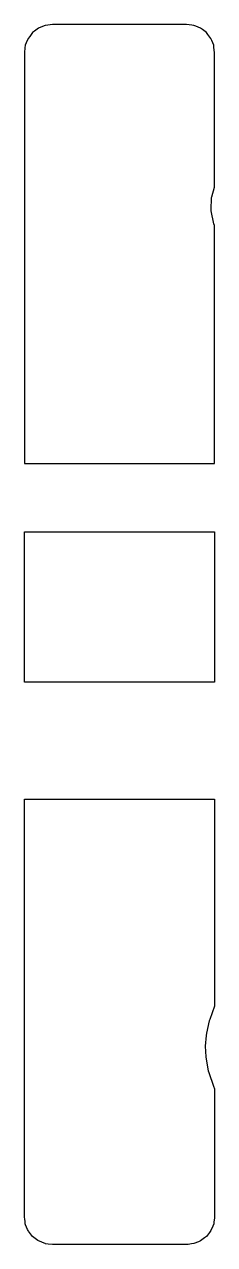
# Model space of a CAD drawing. Header units: metres. Extents: x 2.4 to 16, y -16 to 71.
import ezdxf

# ---------------------------------------------------------------- set-up
doc = ezdxf.new("R2010")
doc.units = ezdxf.units.M

msp = doc.modelspace()

# ---------------------------------------------------------------- linework, layer by layer
for p, q in [((3.133, 70.527), (2.986, 70.414)), ((3.4, 70.732), (3.133, 70.527)), ((3.572, 70.803), (3.4, 70.732)), ((3.882, 70.932), (3.572, 70.803)), ((4.067, 70.956), (3.882, 70.932)), ((4.4, 71), (4.067, 70.956)), ((7.169, 71), (4.4, 71)), ((13.678, 71), (7.169, 71)), ((14, 71), (13.678, 71)), ((14.36, 70.953), (14, 71)), ((14.518, 70.932), (14.36, 70.953)), ((14.665, 70.871), (14.518, 70.932)), ((15, 70.732), (14.665, 70.871)), ((15.126, 70.635), (15, 70.732)), ((15.414, 70.414), (15.126, 70.635)), ((2.539, 69.689), (2.468, 69.518)), ((2.668, 70), (2.539, 69.689)), ((2.781, 70.147), (2.668, 70)), ((2.986, 70.414), (2.781, 70.147)), ((15.511, 70.288), (15.414, 70.414)), ((15.732, 70), (15.511, 70.288)), ((15.793, 69.853), (15.732, 70)), ((15.932, 69.518), (15.793, 69.853)), ((2.444, 69.333), (2.4, 69)), ((2.4, 69), (2.4, 62.322)), ((2.468, 69.518), (2.444, 69.333)), ((15.953, 69.36), (15.932, 69.518)), ((16, 69), (15.953, 69.36)), ((16, 62.109), (16, 69)), ((2.4, 62.322), (2.4, 61.754)), ((16, 60.96), (16, 62.109)), ((2.4, 61.754), (2.4, 61.115)), ((2.4, 61.115), (2.4, 60.464)), ((16, 59.73), (16, 60.96)), ((2.4, 60.464), (2.4, 56.79)), ((15.791, 58.713), (16, 59.396)), ((16, 59.396), (16, 59.73)), ((15.742, 57.762), (15.784, 58.666)), ((15.784, 58.666), (15.791, 58.713)), ((15.751, 57.707), (15.742, 57.762)), ((15.949, 56.779), (15.751, 57.707)), ((2.4, 56.79), (2.4, 56.356)), ((16, 56.67), (15.949, 56.779)), ((16, 55.204), (16, 56.67)), ((2.4, 56.356), (2.4, 55.821)), ((2.4, 55.821), (2.4, 55.253)), ((2.4, 55.253), (2.4, 54.718)), ((16, 53.616), (16, 55.204)), ((16, 55.204), (16, 55.204)), ((2.4, 54.718), (2.4, 54.268)), ((2.4, 54.268), (2.4, 49.973)), ((16, 45.367), (16, 53.616)), ((2.4, 49.973), (2.4, 48.202)), ((2.4, 48.202), (2.4, 45.367)), ((2.4, 45.367), (2.4, 43.478)), ((16, 43.478), (16, 45.367)), ((2.4, 43.478), (2.4, 41.379)), ((16, 39.699), (16, 43.478)), ((2.4, 41.379), (2.4, 39.699)), ((2.4, 39.699), (10.066, 39.699)), ((10.066, 39.699), (16, 39.699)), ((2.4, 32.756), (2.4, 34.818)), ((2.4, 34.818), (8.334, 34.818)), ((8.334, 34.818), (16, 34.818)), ((16, 34.818), (16, 31.039)), ((2.4, 31.039), (2.4, 32.756)), ((2.4, 28.393), (2.4, 31.039)), ((16, 31.039), (16, 24.425)), ((2.4, 24.425), (2.4, 28.393)), ((2.4, 24.25), (2.4, 24.425)), ((16, 24.425), (16, 24.111)), ((16, 24.425), (16, 24.425)), ((2.4, 24.111), (2.4, 24.25)), ((15.506, 24.111), (2.4, 24.111)), ((16, 24.111), (15.506, 24.111)), ((2.4, 15.593), (2.4, 15.765)), ((2.4, 15.765), (2.894, 15.765)), ((2.894, 15.765), (16, 15.765)), ((16, 15.765), (16, 15.45)), ((2.4, 15.45), (2.4, 15.593)), ((2.4, 11.419), (2.4, 15.45)), ((16, 15.45), (16, 11.419)), ((2.4, 9.404), (2.4, 11.419)), ((16, 11.419), (16, 4.512)), ((2.4, 7.018), (2.4, 9.404)), ((2.4, 4.733), (2.4, 7.018)), ((2.4, 2.867), (2.4, 4.733)), ((16, 4.512), (16, 4.488)), ((16, 4.488), (16, 4.476)), ((16, 4.476), (16, 1.375)), ((2.4, 2.255), (2.4, 2.867)), ((2.4, 1.649), (2.4, 2.255)), ((2.4, -0.732), (2.4, 1.649)), ((16, 1), (15.648, 0.055)), ((16, 1.375), (16, 1.177)), ((16, 1.177), (16, 1)), ((15.648, 0.055), (15.615, -0.057)), ((2.4, -1.327), (2.4, -0.732)), ((15.615, -0.057), (15.41, -0.924)), ((2.4, -1.876), (2.4, -1.327)), ((15.393, -1.095), (15.323, -1.858)), ((15.41, -0.924), (15.393, -1.095)), ((2.4, -2.329), (2.4, -1.876)), ((2.4, -4.106), (2.4, -2.329)), ((15.323, -1.858), (15.364, -2.604)), ((15.364, -2.604), (15.382, -2.781)), ((15.382, -2.781), (15.547, -3.601)), ((2.4, -4.699), (2.4, -4.106)), ((15.547, -3.601), (15.585, -3.727)), ((15.585, -3.727), (15.919, -4.715)), ((2.4, -4.75), (2.4, -4.699)), ((2.4, -13.967), (2.4, -4.75)), ((15.919, -4.715), (16, -4.891)), ((16, -4.891), (16, -5.917)), ((16, -5.917), (16, -5.922)), ((16, -5.922), (16, -6.987)), ((16, -6.987), (16, -7.862)), ((16, -7.862), (16, -14)), ((16, -7.862), (16, -7.862)), ((2.4, -14), (2.4, -13.967)), ((2.403, -14.056), (2.4, -14)), ((2.424, -14.182), (2.403, -14.056)), ((2.448, -14.364), (2.424, -14.182)), ((2.459, -14.48), (2.448, -14.364)), ((2.468, -14.518), (2.459, -14.48)), ((2.493, -14.591), (2.468, -14.518)), ((2.634, -14.93), (2.493, -14.591)), ((15.867, -14.675), (15.732, -15)), ((15.932, -14.518), (15.867, -14.675)), ((15.952, -14.412), (15.932, -14.518)), ((15.995, -14.089), (15.952, -14.412)), ((16, -14), (15.995, -14.089)), ((2.668, -15), (2.634, -14.93)), ((2.689, -15.034), (2.668, -15)), ((2.912, -15.325), (2.689, -15.034)), ((2.986, -15.414), (2.912, -15.325)), ((3.077, -15.489), (2.986, -15.414)), ((3.368, -15.712), (3.077, -15.489)), ((15.279, -15.518), (14.999, -15.733)), ((15.414, -15.414), (15.279, -15.518)), ((15.629, -15.135), (15.414, -15.414)), ((15.732, -15), (15.629, -15.135)), ((3.401, -15.732), (3.368, -15.712)), ((3.471, -15.767), (3.401, -15.732)), ((3.809, -15.907), (3.471, -15.767)), ((3.882, -15.932), (3.809, -15.907)), ((3.921, -15.941), (3.882, -15.932)), ((4.109, -15.971), (3.921, -15.941)), ((4.4, -16), (4.109, -15.971)), ((7.638, -16), (4.4, -16)), ((14, -16), (7.638, -16)), ((14.114, -15.99), (14, -16)), ((14.349, -15.954), (14.114, -15.99)), ((14.518, -15.932), (14.349, -15.954)), ((14.842, -15.798), (14.518, -15.932)), ((14.999, -15.733), (14.842, -15.798))]:
    msp.add_line(p, q)

doc.saveas('drawing.dxf')
